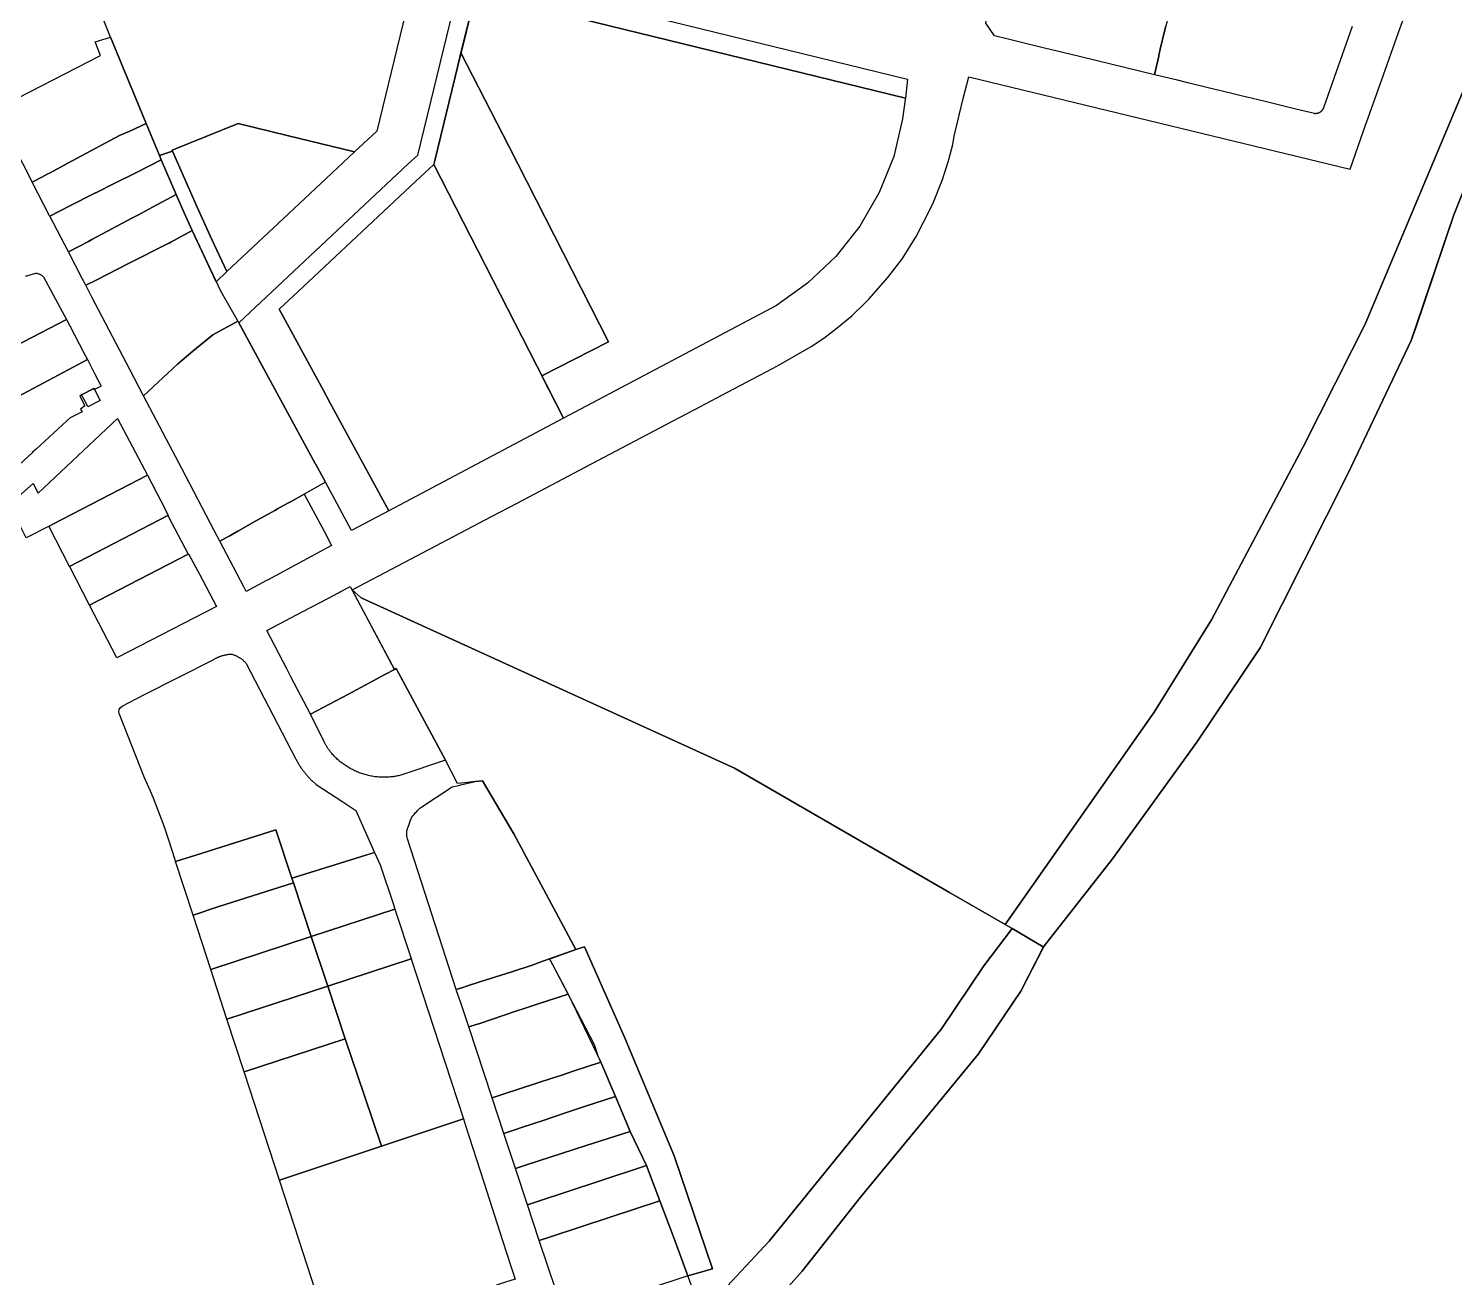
# Model space of a CAD drawing. Header units: metres. Extents: x 3 to 1005126, y 39 to 4383651.
# Drawn here: x 478957.7 to 479338.4, y 4371785.4 to 4372118.8 of the extents above; entities that cross this region are included whole.
import ezdxf

# ---------------------------------------------------------------- set-up
doc = ezdxf.new("R2010")
doc.units = ezdxf.units.M
doc.header["$MEASUREMENT"] = 0
doc.layers.add('TM_Llucmajor', color=7, linetype='Continuous')

msp = doc.modelspace()

# ---------------------------------------------------------------- linework, layer by layer
at = {"layer": 'TM_Llucmajor', "linetype": 'Continuous', "flags": 128}
for points in [[(479371.84, 4372176.33), (479314.52, 4372039.85), (479310.99, 4372032.82), (479298.04, 4372007.06), (479273.53, 4371960.96), (479258.23, 4371936.24), (479218.42, 4371879.58), (479218.42, 4371879.58), (479203.6, 4371888.12), (479146.14, 4371921.29), (479046.5, 4371966.79), (479044.08, 4371968.9), (479056.27, 4371975.33), (479081.27, 4371988.5), (479088.12, 4371992.11), (479106.27, 4372001.68), (479131.27, 4372014.86), (479135.55, 4372017.11), (479144.31, 4372021.73), (479156.27, 4372028.02), (479158.31, 4372029.09), (479166.65, 4372033.86), (479170.02, 4372036.15), (479173.56, 4372038.83), (479177.46, 4372042.11), (479181.27, 4372045.76), (479182.02, 4372046.48), (479187.13, 4372052.27), (479190.98, 4372057.41), (479194.71, 4372063.21), (479196.67, 4372067.11), (479199.12, 4372071.99), (479201.72, 4372078.5), (479203.33, 4372083.42), (479204.45, 4372087.8), (479204.83, 4372090.05), (479207.24, 4372100.08), (479208.69, 4372105.87), (479310.54, 4372081.26), (479314.14, 4372091.44), (479318.88, 4372104.86), (479323.02, 4372116.44), (479330.74, 4372138.02)], [(479344.7, 4372085.29), (479338.26, 4372068.99), (479327.97, 4372038.71), (479326.88, 4372035.5), (479310.13, 4372000.26), (479286.53, 4371953.49), (479269.59, 4371928.25), (479247.09, 4371897.14), (479228.67, 4371873.66), (479228.64, 4371873.59), (479228.61, 4371873.6), (479220.27, 4371878.53), (479218.42, 4371879.58), (479258.23, 4371936.24), (479273.53, 4371960.96), (479298.04, 4372007.06), (479310.99, 4372032.82), (479314.52, 4372039.85), (479371.84, 4372176.33)], [(479311.07, 4372119.33), (479307.36, 4372108.69), (479303.44, 4372097.62), (479303.41, 4372097.53), (479303.38, 4372097.45), (479303.34, 4372097.37), (479303.3, 4372097.28), (479303.26, 4372097.2), (479303.21, 4372097.12), (479303.16, 4372097.04), (479303.09, 4372096.96), (479303.03, 4372096.88), (479302.97, 4372096.81), (479302.9, 4372096.73), (479302.82, 4372096.66), (479302.76, 4372096.6), (479302.67, 4372096.53), (479302.6, 4372096.47), (479302.52, 4372096.41), (479302.42, 4372096.36), (479302.34, 4372096.31), (479302.24, 4372096.27), (479302.16, 4372096.22), (479302.08, 4372096.19), (479301.98, 4372096.15), (479301.88, 4372096.12), (479301.78, 4372096.1), (479301.69, 4372096.08), (479301.59, 4372096.06), (479301.5, 4372096.06), (479301.4, 4372096.04), (479301.33, 4372096.03), (479301.22, 4372096.03), (479301.12, 4372096.03), (479301.03, 4372096.04), (479296.01, 4372097.27), (479293.58, 4372097.86), (479287.48, 4372099.34), (479281.41, 4372100.81), (479279, 4372101.4), (479273.03, 4372102.85), (479266.81, 4372104.36), (479264.44, 4372104.94), (479258.27, 4372106.44), (479259.43, 4372111.42), (479259.49, 4372111.65), (479259.83, 4372113.25), (479260.47, 4372115.87), (479260.91, 4372117.69), (479261.33, 4372119.36)], [(479364.41, 4371591.14), (479307.16, 4371628.89), (479251.72, 4371675.61), (479153.2, 4371757.95), (479147.21, 4371767.98), (479164.26, 4371787.07), (479179.78, 4371806.78), (479197.45, 4371828.13), (479211.27, 4371845.04), (479222.62, 4371861.81), (479228.67, 4371873.66), (479247.09, 4371897.14), (479269.59, 4371928.25), (479286.53, 4371953.49), (479310.13, 4372000.26), (479326.88, 4372035.5), (479338.26, 4372068.99), (479344.7, 4372085.29)], [(478956.82, 4372052.65), (478959.6, 4372053.46), (478959.74, 4372053.44), (478959.88, 4372053.42), (478960.02, 4372053.39), (478960.16, 4372053.35), (478960.3, 4372053.31), (478960.44, 4372053.26), (478960.57, 4372053.21), (478960.7, 4372053.15), (478960.83, 4372053.08), (478960.96, 4372053.01), (478961.09, 4372052.94), (478961.21, 4372052.86), (478961.32, 4372052.78), (478961.44, 4372052.69), (478961.55, 4372052.6), (478961.65, 4372052.5), (478964.24, 4372047.65), (478967.77, 4372041.07), (478946.94, 4372030.33)], [(479137.08, 4371776.93), (479133.74, 4371785.82), (479140.29, 4371787.7), (479130.06, 4371817.87), (479116.79, 4371849.56), (479106.12, 4371873.63), (479103.84, 4371872.96), (479103.84, 4371872.96), (479087.22, 4371903.76), (479078.89, 4371917.95), (479076.93, 4371917.75), (479074.12, 4371917.45), (479072.19, 4371917.25), (479069, 4371923.43), (479055.84, 4371947.96), (479055.38, 4371947.71), (479044.08, 4371968.9), (479046.5, 4371966.79), (479146.14, 4371921.29), (479203.6, 4371888.12), (479218.42, 4371879.58), (479220.27, 4371878.53), (479212.76, 4371868.57), (479201.46, 4371851.79), (479155.46, 4371795.06), (479140.46, 4371779.1)]]:
    msp.add_lwpolyline(points, dxfattribs=at)
for points in [[(479040.88, 4372147.44), (479062.98, 4372142.01), (479050.65, 4372091.4), (479044.68, 4372085.81), (479026.68, 4372090.21), (479013.6, 4372093.4), (478996.02, 4372086.33), (478996.13, 4372086.06), (478992.59, 4372084.85), (478989.08, 4372093.37), (478979.58, 4372116.45), (478974.59, 4372129.01), (478970.9, 4372138.82), (478964.43, 4372157.93), (478961.84, 4372166.58), (478962.13, 4372166.81), (479040.88, 4372147.44)], [(479215.58, 4372116.84), (479213.25, 4372120.16), (479215.81, 4372137.66), (479219.2, 4372165.16), (479249.72, 4372156.13), (479268.91, 4372150.46), (479267.79, 4372145.88), (479264.2, 4372131.15), (479263.63, 4372128.81), (479262.97, 4372126.12), (479262.52, 4372124.26), (479261.33, 4372119.36), (479260.91, 4372117.69), (479260.47, 4372115.87), (479259.83, 4372113.25), (479259.49, 4372111.65), (479259.43, 4372111.42), (479258.27, 4372106.44), (479238.67, 4372111.19), (479233.85, 4372112.33), (479228.97, 4372113.54), (479224.18, 4372114.71), (479219.28, 4372115.9), (479215.58, 4372116.84)], [(479043.94, 4371984.75), (479036.93, 4371997.65), (479034.26, 4372002.56), (479034.23, 4372002.62), (479013.8, 4372040.19), (479029.94, 4372055.31), (479059.06, 4372082.6), (479061.58, 4372084.97), (479073.62, 4372134.37), (479192.33, 4372105.25), (479191.78, 4372100.17), (479077.06, 4372128.33), (479072.2, 4372108.42), (479066.21, 4372083.86), (479065.88, 4372082.51), (479061.05, 4372077.99), (479031, 4372049.82), (479024.6, 4372043.82), (479036.38, 4372022.16), (479038.11, 4372018.98), (479053.87, 4371990), (479043.94, 4371984.75)], [(479100.54, 4372014.72), (479094.74, 4372026.06), (479103.4, 4372030.48), (479112.55, 4372035.16), (479085.88, 4372087.33), (479073.13, 4372112.26), (479077.06, 4372128.33), (479191.78, 4372100.17), (479191.74, 4372099.78), (479191, 4372094.69), (479188.69, 4372084.56), (479184.79, 4372074.97), (479179.62, 4372065.99), (479173.21, 4372057.88), (479165.69, 4372050.81), (479157.37, 4372044.81), (479100.54, 4372014.72)], [(478958.63, 4372077.74), (478956.69, 4372081.77), (478950.11, 4372093.84), (478948.41, 4372096.96), (478976.9, 4372111.55), (478975.46, 4372115.2), (478979.58, 4372116.45), (478989.08, 4372093.37), (478984.75, 4372091.33), (478983.17, 4372090.7), (478981.97, 4372090.21), (478970.63, 4372084.14), (478969.47, 4372083.52), (478969.33, 4372083.45), (478963.24, 4372080.19), (478962.82, 4372079.97), (478961.18, 4372079.09), (478958.63, 4372077.74)], [(479094.74, 4372026.06), (479093.38, 4372028.72), (479065.88, 4372082.51), (479066.21, 4372083.86), (479072.2, 4372108.42), (479073.13, 4372112.26), (479085.88, 4372087.33), (479112.55, 4372035.16), (479103.4, 4372030.48), (479094.74, 4372026.06)], [(478963.33, 4372068.64), (478963.29, 4372068.72), (478958.63, 4372077.74), (478961.18, 4372079.09), (478962.82, 4372079.97), (478963.24, 4372080.19), (478969.33, 4372083.45), (478969.47, 4372083.52), (478970.63, 4372084.14), (478981.97, 4372090.21), (478983.17, 4372090.7), (478984.75, 4372091.33), (478989.08, 4372093.37), (478992.59, 4372084.85), (478993.1, 4372083.68), (478986.51, 4372080.36), (478980.52, 4372077.35), (478975.67, 4372074.91), (478975.57, 4372074.86), (478975.22, 4372074.69), (478968.66, 4372071.39), (478965.91, 4372070.01), (478963.33, 4372068.64)], [(479026.68, 4372090.21), (479044.68, 4372085.81), (479037.14, 4372078.74), (479027.19, 4372069.41), (479010.6, 4372053.86), (479006.61, 4372062.46), (479002.73, 4372071.06), (478996.13, 4372086.06), (478996.02, 4372086.33), (479013.6, 4372093.4), (479026.68, 4372090.21)], [(479007.73, 4372051.17), (479001.37, 4372064.89), (478999.22, 4372069.52), (478997.1, 4372074.43), (478993.1, 4372083.68), (478992.59, 4372084.85), (478996.13, 4372086.06), (479002.73, 4372071.06), (479006.61, 4372062.46), (479010.6, 4372053.86), (479007.73, 4372051.17)], [(478968.36, 4372059.11), (478963.33, 4372068.64), (478965.91, 4372070.01), (478968.66, 4372071.39), (478975.22, 4372074.69), (478975.57, 4372074.86), (478975.67, 4372074.91), (478980.52, 4372077.35), (478986.51, 4372080.36), (478993.1, 4372083.68), (478997.1, 4372074.43), (478990.79, 4372071.06), (478987.86, 4372069.5), (478986.66, 4372068.86), (478985.11, 4372068.03), (478974.76, 4372062.51), (478974.6, 4372062.43), (478973.65, 4372061.92), (478970.89, 4372060.45), (478968.36, 4372059.11)], [(479053.87, 4371990), (479038.11, 4372018.98), (479036.38, 4372022.16), (479024.6, 4372043.82), (479031, 4372049.82), (479061.05, 4372077.99), (479065.88, 4372082.51), (479093.38, 4372028.72), (479100.54, 4372014.72), (479053.87, 4371990)], [(478972.97, 4372050.24), (478972.01, 4372052.08), (478968.36, 4372059.11), (478970.89, 4372060.45), (478973.65, 4372061.92), (478974.6, 4372062.43), (478974.76, 4372062.51), (478985.11, 4372068.03), (478986.66, 4372068.86), (478987.86, 4372069.5), (478990.79, 4372071.06), (478997.1, 4372074.43), (478999.22, 4372069.52), (479001.37, 4372064.89), (478995.67, 4372061.75), (478995.2, 4372061.49), (478994.97, 4372061.37), (478984.53, 4372056.09), (478984.2, 4372055.92), (478978.86, 4372053.22), (478975.53, 4372051.54), (478972.97, 4372050.24)], [(478988.34, 4372020.7), (478984.77, 4372027.53), (478974.52, 4372047.25), (478972.97, 4372050.24), (478975.53, 4372051.54), (478978.86, 4372053.22), (478984.2, 4372055.92), (478984.53, 4372056.09), (478994.97, 4372061.37), (478995.2, 4372061.49), (478995.67, 4372061.75), (479001.37, 4372064.89), (479008.88, 4372048.7), (479013.56, 4372040.63), (479006.87, 4372037.02), (479001.52, 4372032.62), (478997.41, 4372029.15), (478992.24, 4372024.35), (478988.34, 4372020.7)], [(478941.33, 4372013.91), (478935.89, 4372024.68), (478942.63, 4372028.11), (478946.94, 4372030.33), (478967.77, 4372041.07), (478968.66, 4372039.38), (478972.43, 4372032.2), (478973.38, 4372030.38), (478970.9, 4372029.1), (478954.86, 4372020.51), (478952, 4372019.17), (478947.77, 4372017.2), (478941.33, 4372013.91)], [(479008.77, 4371981.94), (479007.2, 4371984.79), (478998.57, 4372001.29), (478996.09, 4372006), (478988.34, 4372020.7), (478992.24, 4372024.35), (478997.41, 4372029.15), (479001.52, 4372032.62), (479006.87, 4372037.02), (479013.56, 4372040.63), (479013.62, 4372040.53), (479034.23, 4372002.62), (479034.26, 4372002.56), (479036.93, 4371997.65), (479031.29, 4371994.5), (479027.77, 4371992.54), (479026.9, 4371992.05), (479024.16, 4371990.52), (479023.45, 4371990.12), (479017.93, 4371987.04), (479014.35, 4371985.04), (479013.53, 4371984.58), (479011.38, 4371983.38), (479010.55, 4371982.92), (479008.77, 4371981.94)], [(478955.21, 4372002.41), (478952.98, 4372006.99), (478947.77, 4372017.2), (478952, 4372019.17), (478954.86, 4372020.51), (478970.9, 4372029.1), (478973.38, 4372030.38), (478974.1, 4372028.98), (478975.27, 4372026.72), (478977.02, 4372023.34), (478975.28, 4372022.39), (478975.14, 4372022.65), (478971.84, 4372020.94), (478971.35, 4372020.65), (478972.73, 4372018.05), (478971.58, 4372017.19), (478971.97, 4372016.45), (478968.79, 4372014.87), (478967.89, 4372014.04), (478959.67, 4372006.51), (478958.84, 4372005.75), (478958.61, 4372005.53), (478955.21, 4372002.41)], [(478973.52, 4372017.8), (478973.2, 4372018.39), (478971.84, 4372020.94), (478975.14, 4372022.65), (478975.28, 4372022.39), (478976.83, 4372019.49), (478973.52, 4372017.8)], [(478957.06, 4371982.78), (478952.54, 4371991.72), (478958.92, 4371997.3), (478960.21, 4371994.74), (478981.45, 4372014.71), (478989.41, 4371999.54), (478964.36, 4371986.57), (478963.31, 4371986.02), (478957.06, 4371982.78)], [(478968.57, 4371975.2), (478963.04, 4371985.89), (478963.31, 4371986.02), (478964.36, 4371986.57), (478989.41, 4371999.54), (478992.97, 4371992.7), (478994.99, 4371988.86), (478994.89, 4371988.81), (478968.57, 4371975.2)], [(479021.21, 4371971.41), (479015.81, 4371968.52), (479015.16, 4371969.75), (479008.77, 4371981.94), (479010.55, 4371982.92), (479011.38, 4371983.38), (479013.53, 4371984.58), (479014.35, 4371985.04), (479017.93, 4371987.04), (479023.45, 4371990.12), (479024.16, 4371990.52), (479026.9, 4371992.05), (479027.77, 4371992.54), (479031.29, 4371994.5), (479036.57, 4371984.6), (479038.6, 4371980.79), (479030.95, 4371976.67), (479021.46, 4371971.55), (479021.21, 4371971.41)], [(478994.98, 4371988.64), (479000.28, 4371978.41), (478973.95, 4371964.8), (478968.65, 4371975.04), (478968.57, 4371975.2), (478994.89, 4371988.81), (478994.98, 4371988.64)], [(478981.22, 4371950.74), (478973.95, 4371964.8), (479000.28, 4371978.41), (479000.43, 4371978.49), (479000.49, 4371978.37), (479003.27, 4371973.09), (479007.81, 4371964.47), (478981.42, 4371950.84), (478981.22, 4371950.74)], [(479026.62, 4371947.87), (479021.29, 4371958.06), (479030.89, 4371963.13), (479037.56, 4371966.66), (479040.39, 4371968.13), (479040.86, 4371968.38), (479042.71, 4371969.37), (479043.58, 4371969.84), (479055.38, 4371947.71), (479052.95, 4371946.42), (479043.06, 4371941.12), (479032.98, 4371935.71), (479027.74, 4371945.72), (479026.62, 4371947.87)], [(478996.94, 4371896.41), (478996.79, 4371896.88), (478995.09, 4371902.07), (478994.49, 4371903.97), (478993.85, 4371905.86), (478993.18, 4371907.74), (478992.49, 4371909.6), (478991.77, 4371911.46), (478991.03, 4371913.31), (478990.25, 4371915.15), (478989.45, 4371916.98), (478988.63, 4371918.79), (478981.88, 4371935.9), (478981.79, 4371936.48), (478981.87, 4371936.99), (478982.11, 4371937.44), (478982.65, 4371937.84), (478988.41, 4371940.91), (479007.1, 4371950.36), (479007.24, 4371950.44), (479007.38, 4371950.51), (479007.51, 4371950.58), (479007.65, 4371950.66), (479007.78, 4371950.73), (479007.92, 4371950.79), (479008.06, 4371950.86), (479008.2, 4371950.92), (479008.35, 4371950.99), (479008.49, 4371951.04), (479008.63, 4371951.1), (479008.78, 4371951.16), (479008.92, 4371951.21), (479009.08, 4371951.26), (479009.22, 4371951.31), (479009.36, 4371951.36), (479009.51, 4371951.4), (479009.66, 4371951.44), (479009.81, 4371951.48), (479009.96, 4371951.52), (479010.11, 4371951.56), (479010.26, 4371951.59), (479010.41, 4371951.62), (479010.58, 4371951.65), (479010.72, 4371951.69), (479010.87, 4371951.7), (479011.02, 4371951.72), (479011.17, 4371951.74), (479011.33, 4371951.76), (479011.49, 4371951.78), (479011.63, 4371951.79), (479011.78, 4371951.8), (479011.92, 4371951.76), (479012.08, 4371951.72), (479012.21, 4371951.67), (479012.35, 4371951.62), (479012.49, 4371951.58), (479012.63, 4371951.51), (479012.77, 4371951.46), (479012.91, 4371951.4), (479013.05, 4371951.34), (479013.18, 4371951.27), (479013.33, 4371951.2), (479013.45, 4371951.13), (479013.59, 4371951.06), (479013.72, 4371950.99), (479013.85, 4371950.91), (479013.99, 4371950.83), (479014.11, 4371950.75), (479014.24, 4371950.67), (479014.36, 4371950.58), (479014.49, 4371950.49), (479014.6, 4371950.4), (479014.72, 4371950.31), (479014.84, 4371950.21), (479014.95, 4371950.12), (479015.08, 4371950.02), (479015.18, 4371949.92), (479015.29, 4371949.83), (479015.4, 4371949.71), (479015.5, 4371949.61), (479015.61, 4371949.51), (479015.71, 4371949.4), (479015.81, 4371949.28), (479028.93, 4371923.94), (479029.04, 4371923.73), (479029.15, 4371923.52), (479029.26, 4371923.33), (479029.37, 4371923.12), (479029.49, 4371922.92), (479029.6, 4371922.72), (479029.72, 4371922.52), (479029.84, 4371922.33), (479029.96, 4371922.13), (479030.09, 4371921.94), (479030.21, 4371921.74), (479030.34, 4371921.54), (479030.47, 4371921.35), (479030.61, 4371921.16), (479030.74, 4371920.97), (479030.88, 4371920.79), (479031.02, 4371920.6), (479031.16, 4371920.42), (479031.31, 4371920.23), (479031.45, 4371920.05), (479031.59, 4371919.87), (479031.74, 4371919.69), (479031.9, 4371919.52), (479032.04, 4371919.34), (479032.19, 4371919.17), (479032.35, 4371919.01), (479032.5, 4371918.83), (479032.66, 4371918.66), (479032.83, 4371918.49), (479032.99, 4371918.33), (479033.15, 4371918.16), (479033.31, 4371918), (479034.45, 4371916.97), (479041.55, 4371912.3), (479045.03, 4371910.04), (479050.08, 4371898.84), (479047.75, 4371898.12), (479044.88, 4371897.23), (479028.9, 4371892.27), (479027.97, 4371891.98), (479023.69, 4371904.83), (479003.75, 4371898.55), (478996.94, 4371896.41)], [(479069, 4371923.43), (479057.05, 4371919.45), (479056.75, 4371919.38), (479056.45, 4371919.31), (479056.15, 4371919.25), (479055.84, 4371919.19), (479055.54, 4371919.14), (479055.23, 4371919.09), (479054.92, 4371919.05), (479054.6, 4371919.01), (479054.29, 4371918.98), (479053.97, 4371918.95), (479053.66, 4371918.93), (479053.34, 4371918.91), (479053.02, 4371918.9), (479052.69, 4371918.9), (479052.37, 4371918.9), (479052.05, 4371918.91), (479051.72, 4371918.92), (479051.4, 4371918.94), (479051.07, 4371918.96), (479050.75, 4371918.99), (479050.42, 4371919.02), (479050.1, 4371919.06), (479049.77, 4371919.11), (479049.45, 4371919.16), (479049.13, 4371919.22), (479048.8, 4371919.29), (479048.48, 4371919.36), (479048.16, 4371919.43), (479047.84, 4371919.51), (479047.52, 4371919.6), (479047.21, 4371919.69), (479046.89, 4371919.79), (479046.58, 4371919.9), (479046.26, 4371920.01), (479045.96, 4371920.12), (479045.65, 4371920.24), (479045.34, 4371920.37), (479045.04, 4371920.5), (479044.74, 4371920.64), (479044.45, 4371920.78), (479044.15, 4371920.93), (479043.86, 4371921.08), (479043.57, 4371921.24), (479043.29, 4371921.4), (479043.01, 4371921.57), (479042.73, 4371921.74), (479042.46, 4371921.91), (479042.19, 4371922.09), (479041.92, 4371922.28), (479041.66, 4371922.46), (479041.4, 4371922.66), (479041.15, 4371922.85), (479040.9, 4371923.05), (479040.65, 4371923.26), (479040.41, 4371923.46), (479040.18, 4371923.67), (479039.94, 4371923.89), (479039.72, 4371924.1), (479039.49, 4371924.32), (479039.28, 4371924.54), (479039.06, 4371924.77), (479038.85, 4371925), (479038.65, 4371925.23), (479038.45, 4371925.46), (479038.32, 4371925.62), (479038.2, 4371925.78), (479038.08, 4371925.94), (479037.96, 4371926.1), (479037.84, 4371926.27), (479037.73, 4371926.44), (479037.61, 4371926.61), (479037.5, 4371926.78), (479037.4, 4371926.95), (479037.29, 4371927.12), (479037.19, 4371927.3), (479037.09, 4371927.47), (479036.99, 4371927.65), (479036.89, 4371927.83), (479036.8, 4371928.01), (479036.71, 4371928.19), (479032.98, 4371935.71), (479043.06, 4371941.12), (479052.95, 4371946.42), (479055.38, 4371947.71), (479055.84, 4371947.96), (479069, 4371923.43)], [(479078.89, 4371917.96), (479087.22, 4371903.76), (479103.84, 4371872.96), (479096.79, 4371870.43), (479093.75, 4371869.33), (479093.13, 4371869.12), (479092.18, 4371868.78), (479086.67, 4371867), (479078.18, 4371864.27), (479074.6, 4371863.12), (479073.65, 4371862.81), (479071.86, 4371862.21), (479058.82, 4371902.46), (479058.72, 4371902.84), (479058.65, 4371903.3), (479058.63, 4371903.71), (479058.64, 4371904.02), (479058.66, 4371904.33), (479058.71, 4371904.64), (479058.84, 4371905.13), (479058.97, 4371905.52), (479059.01, 4371905.61), (479059.61, 4371907.46), (479060.05, 4371908.22), (479060.3, 4371908.58), (479060.6, 4371908.99), (479060.93, 4371909.4), (479061.3, 4371909.8), (479061.53, 4371910.04), (479062.08, 4371910.54), (479062.18, 4371910.64), (479062.41, 4371910.82), (479062.64, 4371911), (479070.75, 4371916.31), (479072.46, 4371916.73), (479073.45, 4371916.97), (479076.92, 4371917.75), (479078.89, 4371917.96)], [(479001.6, 4371882.11), (478996.94, 4371896.41), (479003.75, 4371898.55), (479023.69, 4371904.83), (479027.97, 4371891.98), (479028.4, 4371890.69), (479008.22, 4371884.34), (479001.6, 4371882.11)], [(479028.4, 4371890.69), (479027.97, 4371891.98), (479028.9, 4371892.27), (479044.88, 4371897.23), (479047.75, 4371898.12), (479050.08, 4371898.84), (479051.56, 4371895.52), (479055.09, 4371884.92), (479055.49, 4371883.72), (479033.16, 4371876.41), (479028.4, 4371890.69)], [(479006.33, 4371867.62), (479001.6, 4371882.11), (479008.22, 4371884.34), (479028.4, 4371890.69), (479033.16, 4371876.41), (479006.33, 4371867.62)], [(479037.58, 4371863.17), (479033.16, 4371876.41), (479055.49, 4371883.72), (479059.81, 4371870.54), (479059.83, 4371870.46), (479037.58, 4371863.17)], [(479010.65, 4371854.37), (479006.33, 4371867.62), (479033.16, 4371876.41), (479037.58, 4371863.17), (479010.65, 4371854.37)], [(479147.21, 4371767.98), (479140.46, 4371779.1), (479155.46, 4371795.06), (479201.46, 4371851.79), (479212.76, 4371868.57), (479220.27, 4371878.53), (479228.61, 4371873.6), (479228.64, 4371873.59), (479222.62, 4371861.81), (479211.27, 4371845.04), (479197.45, 4371828.13), (479179.78, 4371806.78), (479171.87, 4371796.74), (479164.26, 4371787.07), (479147.21, 4371767.98)], [(479133.74, 4371785.82), (479130.19, 4371795.25), (479128.86, 4371798.79), (479126.22, 4371805.82), (479122.66, 4371815.29), (479118.31, 4371824.38), (479114.36, 4371833.72), (479110.49, 4371842.83), (479109.8, 4371844.47), (479108.82, 4371847.46), (479101.72, 4371861.03), (479099.59, 4371865.09), (479097.65, 4371868.79), (479096.79, 4371870.43), (479097.36, 4371870.63), (479103.84, 4371872.96), (479106.12, 4371873.63), (479116.79, 4371849.56), (479130.06, 4371817.87), (479140.29, 4371787.7), (479133.74, 4371785.82)], [(479042.25, 4371849.12), (479037.58, 4371863.17), (479059.83, 4371870.46), (479068.91, 4371842.69), (479073.81, 4371827.73), (479051.94, 4371820.45), (479047.35, 4371833.84), (479042.25, 4371849.12)], [(479075.26, 4371852.25), (479072.96, 4371858.97), (479071.95, 4371861.92), (479071.86, 4371862.21), (479073.65, 4371862.81), (479074.6, 4371863.12), (479078.18, 4371864.27), (479086.67, 4371867), (479092.18, 4371868.78), (479093.13, 4371869.12), (479093.75, 4371869.33), (479096.79, 4371870.43), (479101.72, 4371861.03), (479093.77, 4371858.42), (479090.01, 4371857.18), (479087.79, 4371856.45), (479078.17, 4371853.21), (479077.88, 4371853.11), (479077.22, 4371852.89), (479075.26, 4371852.25)], [(479015.24, 4371840.27), (479010.65, 4371854.37), (479037.58, 4371863.17), (479042.25, 4371849.12), (479015.24, 4371840.27)], [(479081.49, 4371833.32), (479075.26, 4371852.25), (479077.22, 4371852.89), (479077.88, 4371853.11), (479078.17, 4371853.21), (479087.79, 4371856.45), (479090.01, 4371857.18), (479093.77, 4371858.42), (479101.72, 4371861.03), (479110.49, 4371842.83), (479102.85, 4371840.33), (479100.02, 4371839.41), (479097.74, 4371838.65), (479084.4, 4371834.28), (479081.49, 4371833.32)], [(479024.66, 4371811.35), (479015.24, 4371840.27), (479042.25, 4371849.12), (479047.35, 4371833.84), (479051.94, 4371820.45), (479030.53, 4371813.32), (479024.66, 4371811.35)], [(479084.6, 4371823.84), (479081.49, 4371833.32), (479084.4, 4371834.28), (479097.74, 4371838.65), (479100.02, 4371839.41), (479102.85, 4371840.33), (479110.49, 4371842.83), (479114.36, 4371833.72), (479105.84, 4371830.92), (479100.8, 4371829.24), (479095.04, 4371827.31), (479089.58, 4371825.48), (479087.51, 4371824.8), (479084.6, 4371823.84)], [(479087.68, 4371814.48), (479084.6, 4371823.84), (479087.51, 4371824.8), (479089.58, 4371825.48), (479095.04, 4371827.31), (479100.8, 4371829.24), (479105.84, 4371830.92), (479114.36, 4371833.72), (479118.31, 4371824.38), (479106.59, 4371820.6), (479090.63, 4371815.46), (479087.68, 4371814.48)], [(479029.91, 4371795.25), (479024.66, 4371811.35), (479030.53, 4371813.32), (479051.94, 4371820.45), (479073.81, 4371827.73), (479074.38, 4371825.94), (479079.25, 4371810.8), (479084.25, 4371795.25), (479086.53, 4371788.16), (479087.6, 4371784.95), (479084.99, 4371784.09), (479075.04, 4371780.77), (479070.03, 4371779.11), (479070.87, 4371776.57), (479074.7, 4371764.9), (479049.65, 4371756.41), (479045.34, 4371754.91), (479042.79, 4371755.68), (479041.71, 4371759.04), (479029.91, 4371795.25)], [(479090.86, 4371804.8), (479087.68, 4371814.48), (479090.63, 4371815.46), (479106.59, 4371820.6), (479118.31, 4371824.38), (479122.66, 4371815.29), (479109.73, 4371811.02), (479093.81, 4371805.77), (479090.86, 4371804.8)], [(479094.04, 4371795.29), (479090.86, 4371804.8), (479093.81, 4371805.77), (479109.73, 4371811.02), (479122.66, 4371815.29), (479126.22, 4371805.82), (479112.93, 4371801.47), (479096.99, 4371796.27), (479094.04, 4371795.29)], [(479094.05, 4371795.25), (479094.04, 4371795.29), (479096.99, 4371796.27), (479112.93, 4371801.47), (479126.22, 4371805.82), (479130.19, 4371795.25), (479133.74, 4371785.82), (479100.85, 4371774.95), (479094.05, 4371795.25)]]:
    msp.add_lwpolyline(points, close=True, dxfattribs=at)

doc.saveas('drawing.dxf')
